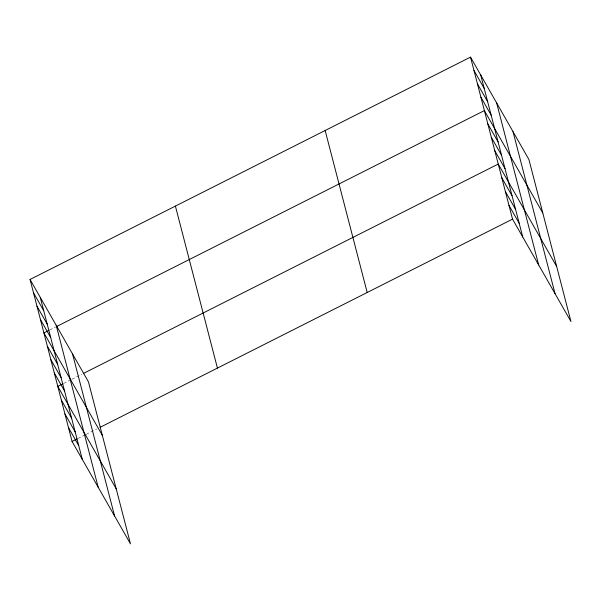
<?xml version="1.0" encoding="UTF-8"?>
<svg xmlns="http://www.w3.org/2000/svg" width="601" height="601" viewBox="0 0 601 601"><rect width="100%" height="100%" fill="white"/><g stroke="black" fill="none" stroke-linecap="round" stroke-linejoin="round"><path stroke-width="0.45" stroke-dasharray="3 2.25" d="M49.703 330.009L55.48 327.087M63.571 383.468L71.001 379.712M71.827 379.299L81.736 374.295M77.86 438.55L85.289 434.793M86.116 434.38L96.851 428.956"/><path stroke-width="0.9" d="M30.05 279.465L88.46 381.868L130.485 543.875L72.075 441.465L30.05 279.465L470.515 57.125L528.925 159.535L570.95 321.535L512.54 219.132L470.515 57.125M48.876 330.422L43.918 332.924L102.328 435.334M56.306 326.674L484.383 110.592L542.793 212.994M62.744 383.881L57.786 386.383L116.196 488.793M83.389 373.461L498.252 164.05L556.661 266.453M72.075 441.465L77.033 438.963M100.157 427.288L512.54 219.132M473.979 70.49L484.203 88.415M477.449 83.855L487.666 101.779M480.913 97.227L491.137 115.144M487.847 123.956L498.071 141.874M491.317 137.321L501.534 155.238M494.781 150.686L505.005 168.603M501.82 177.821L512.044 195.738M505.396 191.591L515.613 209.509M508.964 205.362L519.189 223.279M33.521 292.83L43.738 310.755M36.984 306.194L47.209 324.119M40.455 319.559L50.672 337.484M47.389 346.289L57.606 364.214M50.852 359.653L61.077 377.578M54.323 373.018L64.54 390.943M61.362 400.153L71.579 418.078M64.931 413.924L75.155 431.849M68.506 427.694L78.723 445.619M513.021 131.657L555.046 293.656M496.636 102.929L538.661 264.928M480.732 75.05L522.757 237.049M325.156 130.5L367.188 292.499M175.402 206.09L217.427 368.09M72.563 353.989L114.588 515.989M56.178 325.269L98.203 487.268M40.275 297.39L82.299 459.389"/></g></svg>
